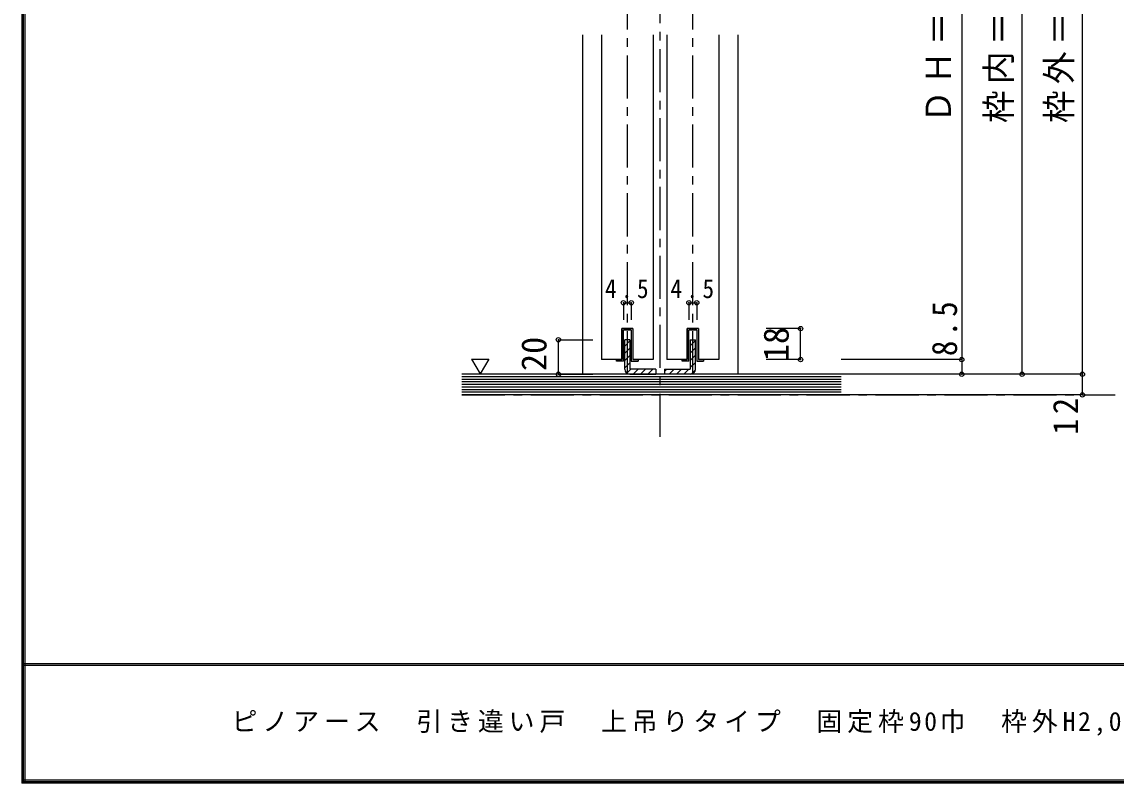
# Model space of a CAD drawing. Units: millimetres, scale not verified. Extents: x -973 to 977, y -718 to 696.
# Drawn here: x -973 to -339, y -701 to -259 of the extents above; entities that cross this region are included whole.
import ezdxf
from ezdxf.enums import TextEntityAlignment as Align

# ---------------------------------------------------------------- set-up
doc = ezdxf.new("R2010")
doc.units = ezdxf.units.MM
doc.header["$LTSCALE"] = 5
doc.header["$PDMODE"] = 32
doc.header["$PDSIZE"] = 2.5
doc.linetypes.add('CHAIN1', pattern=[8, 5, -1, 1, -1])
doc.linetypes.add('DASHED1', pattern=[1.8, 1.2, -0.6])
for name, color, linetype in [('0-1_通り芯', 4, 'CHAIN1'), ('0-3_仕上げ', 2, 'Continuous'), ('0-4_枠', 3, 'Continuous'), ('0-6_扉', 6, 'Continuous'), ('0-7_金物', 7, 'Continuous'), ('0-A_文字', 3, 'Continuous'), ('0-B_寸法', 7, 'Continuous'), ('0-C_ハッチ', 4, 'DASHED1'), ('F-1_枠', 6, 'Continuous'), ('F-A_文字', 7, 'Continuous')]:
    doc.layers.add(name, color=color, linetype=linetype)
doc.styles.add('ＭＳ ゴシック', font='')
doc.styles.get('ＭＳ ゴシック').set_extended_font_data('MS Gothic')

msp = doc.modelspace()

# ---------------------------------------------------------------- linework, layer by layer
at = {"layer": '0-1_通り芯'}
for p, q in [((-603.145, -499.851), (-603.145, 32.5)), ((-622.145, -463.5), (-622.145, -39.5)), ((-584.145, -463.5), (-584.145, -39.5)), ((-718.145, -475.5), (-339.145, -475.5))]:
    msp.add_line(p, q, dxfattribs=at)
at = {"layer": '0-3_仕上げ'}
for p, q in [((-498.145, -463.5), (-718.145, -463.5)), ((-498.145, -475.5), (-718.145, -475.5))]:
    msp.add_line(p, q, dxfattribs=at)
at = {"layer": '0-3_仕上げ', "color": 7}
for p, q in [((-498.145, -465), (-718.145, -465)), ((-498.145, -466.5), (-718.145, -466.5)), ((-498.145, -468), (-718.145, -468)), ((-498.145, -469.5), (-718.145, -469.5)), ((-498.145, -471), (-718.145, -471)), ((-498.145, -472.5), (-718.145, -472.5)), ((-498.145, -474), (-718.145, -474))]:
    msp.add_line(p, q, dxfattribs=at)
at = {"layer": '0-4_枠', "color": 4}
for p, q in [((-648.145, -266.5), (-648.145, -463.5)), ((-558.145, -266.5), (-558.145, -463.5))]:
    msp.add_line(p, q, dxfattribs=at)
at = {"layer": '0-6_扉'}
for p, q in [((-637.145, -266.5), (-637.145, -455)), ((-607.145, -266.5), (-607.145, -455)), ((-599.145, -266.5), (-599.145, -455)), ((-569.145, -266.5), (-569.145, -455)), ((-625.395, -437), (-625.395, -455)), ((-618.895, -437), (-625.395, -437)), ((-618.895, -437), (-618.895, -455)), ((-587.395, -437), (-587.395, -455)), ((-580.895, -437), (-587.395, -437)), ((-580.895, -437), (-580.895, -455)), ((-625.395, -455), (-637.145, -455)), ((-607.145, -455), (-618.895, -455)), ((-587.395, -455), (-599.145, -455)), ((-569.145, -455), (-580.895, -455))]:
    msp.add_line(p, q, dxfattribs=at)
at = {"layer": '0-7_金物'}
for p, q in [((-625.395, -455), (-625.395, -437)), ((-625.395, -437), (-618.895, -437)), ((-618.895, -437), (-618.895, -455)), ((-587.395, -455), (-587.395, -437)), ((-587.395, -437), (-580.895, -437)), ((-580.895, -437), (-580.895, -455)), ((-624.395, -456), (-624.395, -438)), ((-619.895, -438), (-624.395, -438)), ((-619.895, -438), (-619.895, -456)), ((-586.395, -456), (-586.395, -438)), ((-581.895, -438), (-586.395, -438)), ((-581.895, -438), (-581.895, -456)), ((-628.395, -455), (-625.395, -455)), ((-628.395, -456), (-628.395, -455)), ((-624.395, -456), (-628.395, -456)), ((-619.895, -456), (-615.895, -456)), ((-618.895, -455), (-615.895, -455)), ((-615.895, -455), (-615.895, -456)), ((-590.395, -455), (-587.395, -455)), ((-590.395, -456), (-590.395, -455)), ((-586.395, -456), (-590.395, -456)), ((-581.895, -456), (-577.895, -456)), ((-580.895, -455), (-577.895, -455)), ((-577.895, -455), (-577.895, -456))]:
    msp.add_line(p, q, dxfattribs=at)
at = {"layer": '0-7_金物', "color": 3}
for p, q in [((-620.645, -443.5), (-623.645, -443.5)), ((-623.645, -460.5), (-623.645, -443.5)), ((-620.645, -443.5), (-620.645, -460.5)), ((-585.645, -443.5), (-582.645, -443.5)), ((-585.645, -443.5), (-585.645, -460.5)), ((-582.645, -460.5), (-582.645, -443.5)), ((-605.645, -460.5), (-620.645, -460.5)), ((-605.645, -460.5), (-605.645, -463.5)), ((-600.645, -460.5), (-600.645, -463.5)), ((-600.645, -460.5), (-585.645, -460.5)), ((-620.645, -463.5), (-605.645, -463.5)), ((-585.645, -463.5), (-600.645, -463.5))]:
    msp.add_line(p, q, dxfattribs=at)
for centre, start, end in [((-620.645, -460.5), 180, 270), ((-585.645, -460.5), 270, 0)]:
    msp.add_arc(centre, 3, start, end, dxfattribs=at)
at = {"layer": '0-A_文字', "color": 7}
msp.add_line((-712.58, -454.686), (-707.58, -463.347), dxfattribs=at)
msp.add_lwpolyline([(-712.58, -454.686), (-702.58, -454.686), (-707.58, -463.347)], dxfattribs=at)
at = {"layer": '0-B_寸法', "color": 4}
for p, q in [((-358.145, -463.5), (-358.145, -25.5)), ((-393.145, -460.5), (-393.145, -55.5)), ((-624.395, -422), (-624.395, -432)), ((-624.395, -422), (-619.895, -422)), ((-619.895, -422), (-619.895, -432)), ((-586.395, -422), (-586.395, -432)), ((-586.395, -422), (-581.895, -422)), ((-581.895, -422), (-581.895, -432)), ((-521.645, -437), (-541.645, -437)), ((-521.645, -455), (-521.645, -437)), ((-662.145, -443.5), (-642.145, -443.5)), ((-662.145, -463.5), (-662.145, -443.5)), ((-521.645, -455), (-541.645, -455)), ((-428.145, -455), (-428.145, -463.5)), ((-393.145, -463.5), (-393.145, -460.5)), ((-662.145, -463.5), (-642.145, -463.5)), ((-358.145, -463.5), (-498.145, -463.5)), ((-358.145, -475.5), (-358.145, -463.5)), ((-358.145, -475.5), (-498.145, -475.5))]:
    msp.add_line(p, q, dxfattribs=at)
msp.add_lwpolyline([(-428.145, -69), (-428.145, -455), (-498.145, -455)], dxfattribs=at)
at = {"layer": '0-B_寸法'}
for p in [(-624.395, -422), (-619.895, -422), (-586.395, -422), (-581.895, -422), (-521.645, -437), (-662.145, -443.5), (-521.645, -455), (-428.145, -455), (-662.145, -463.5), (-428.145, -463.5), (-393.145, -463.5), (-358.145, -463.5), (-358.145, -475.5)]:
    msp.add_point(p, dxfattribs=at)
at = {"layer": '0-C_ハッチ', "linetype": 'Continuous'}
for p, q in [((-623.645, -447.145), (-620.645, -444.145)), ((-585.645, -446.982), (-582.645, -443.982)), ((-623.645, -451.388), (-620.645, -448.388)), ((-585.645, -451.225), (-582.645, -448.225)), ((-623.645, -455.631), (-620.645, -452.631)), ((-623.645, -459.873), (-620.645, -456.873)), ((-585.645, -455.468), (-582.645, -452.468)), ((-585.645, -459.71), (-582.645, -456.71)), ((-622.436, -462.907), (-620.029, -460.5)), ((-618.786, -463.5), (-615.786, -460.5)), ((-614.544, -463.5), (-611.544, -460.5)), ((-610.301, -463.5), (-607.301, -460.5)), ((-606.058, -463.5), (-605.646, -463.087)), ((-600.645, -461.982), (-599.163, -460.5)), ((-597.92, -463.5), (-594.92, -460.5)), ((-593.677, -463.5), (-590.677, -460.5)), ((-589.435, -463.5), (-586.435, -460.5)), ((-585.151, -463.459), (-582.685, -460.993))]:
    msp.add_line(p, q, dxfattribs=at)
at = {"layer": 'F-1_枠'}
for p, q in [((-973.347, 695.833), (-973.347, -700.833)), ((-972.514, 695.833), (-972.514, -700.833)), ((-971.68, 695.833), (-971.68, -700.833)), ((976.653, -631.667), (-973.347, -631.667)), ((976.653, -632.5), (-973.347, -632.5)), ((976.653, -699.167), (-973.347, -699.167)), ((976.653, -700), (-973.347, -700)), ((976.653, -700.833), (-973.347, -700.833))]:
    msp.add_line(p, q, dxfattribs=at)

# ---------------------------------------------------------------- texts
at = {"layer": '0-B_寸法', "style": 'ＭＳ ゴシック'}
for s, p in [('18', (-524.145, -456)), ('20', (-664.645, -461.707))]:
    msp.add_text(s, height=14.66, rotation=90, dxfattribs=at).set_placement(p, align=Align.BOTTOM_LEFT)
at = {"layer": '0-B_寸法', "char_height": 14.66, "attachment_point": 7, "rotation": 90, "style": 'ＭＳ ゴシック'}
for s, insert in [('\\T1.19;\\W0.95;ＤＨ＝1,983', (-430.645, -317.75)), ('\\T1.19;\\W0.95;枠内＝2,005', (-395.645, -317.75)), ('\\T1.19;\\W0.95;枠外＝2,035', (-360.645, -317.75)), ('\\T1.27;\\W0.9;8.5', (-430.645, -453)), ('\\T1.27;\\W0.95;12', (-360.645, -498.75))]:
    msp.add_mtext(s, dxfattribs=dict(at, insert=insert))
at = {"layer": '0-B_寸法', "char_height": 11, "attachment_point": 7, "style": 'ＭＳ ゴシック'}
for insert in [(-635.145, -419.5), (-597.145, -419.5)]:
    msp.add_mtext('\\T1.38;\\W0.9;4.5', dxfattribs=dict(at, insert=insert))
at = {"layer": 'F-A_文字', "insert": (-851.68, -673.333), "char_height": 11, "attachment_point": 7, "style": 'ＭＳ ゴシック'}
msp.add_mtext('\\T1.19;ピノアース\u3000引き違い戸\u3000上吊りタイプ\u3000固定枠90巾\u3000枠外H2,035', dxfattribs=at)

doc.saveas('drawing.dxf')
